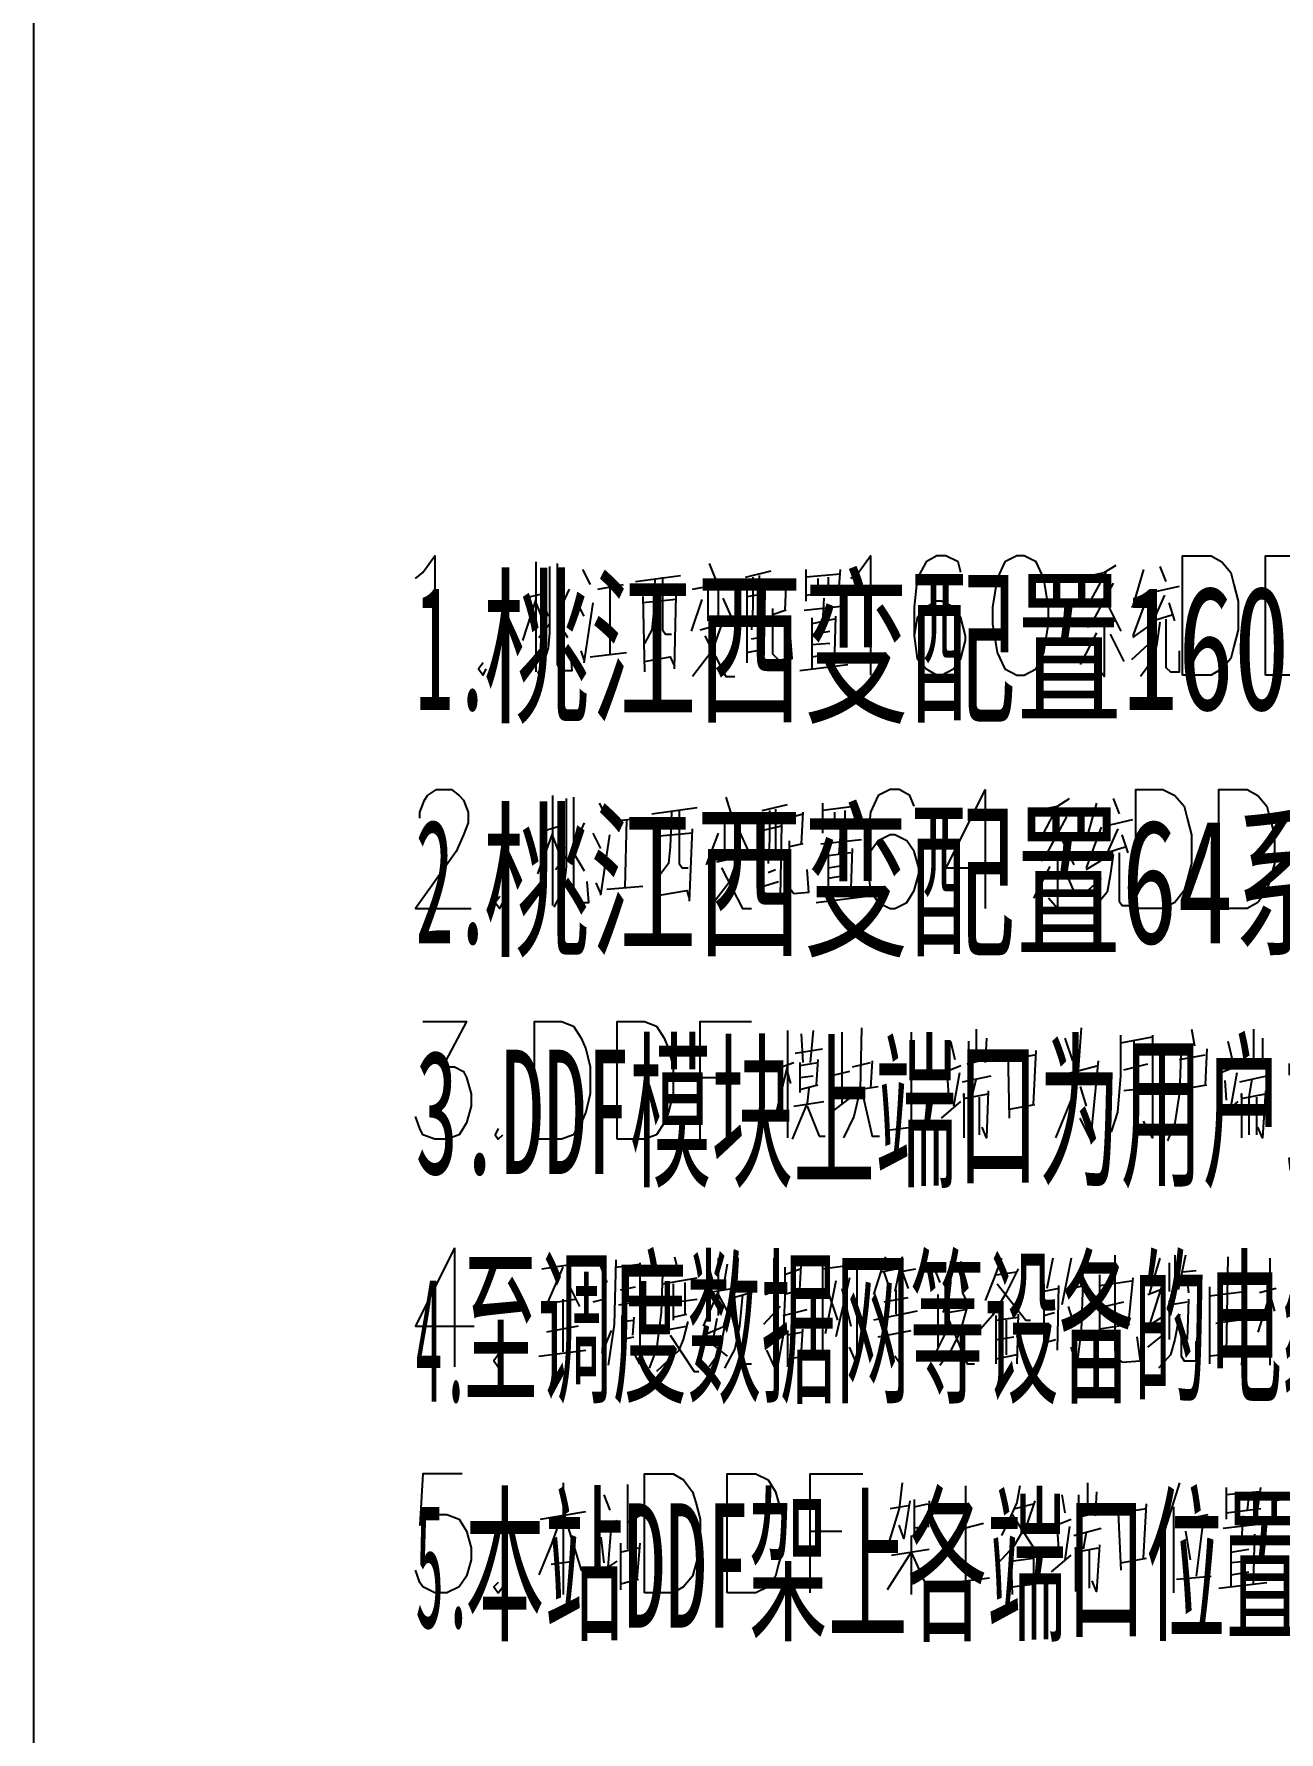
# Model space of a CAD drawing. Header units: metres. Extents: x 17 to 1757, y 17 to 1207.
# Drawn here: x 913.7 to 1032.7, y 179.1 to 341.3 of the extents above; entities that cross this region are included whole.
import ezdxf

# ---------------------------------------------------------------- set-up
doc = ezdxf.new("R2010")
doc.units = ezdxf.units.M
for name, color, linetype in [('LINES', 7, 'Continuous'), ('POLYLINES', 4, 'Continuous'), ('TEXTS', 3, 'Continuous')]:
    doc.layers.add(name, color=color, linetype=linetype)

msp = doc.modelspace()

# ---------------------------------------------------------------- linework, layer by layer
at = {"layer": 'LINES'}
for p, q in [((913.7, 120.02), (913.7, 644.62)), ((961.66, 290.88), (961.66, 280.37)), ((962.95, 290.45), (962.95, 283.97)), ((978.22, 290.74), (978.79, 289.3)), ((1015.94, 289.87), (1017.1, 290.59)), ((1021.27, 290.45), (1021.85, 289.01)), ((966.12, 290.16), (966.84, 288.72)), ((971.16, 289.01), (975.48, 289.58)), ((976.63, 288.29), (980.52, 289.01)), ((981.67, 289.44), (984.12, 290.02)), ((982.97, 289.58), (982.97, 284.98)), ((984.12, 288.72), (985.56, 289.01)), ((985.56, 289.3), (985.42, 286.27)), ((987.43, 290.16), (987.43, 287.14)), ((990.74, 289.73), (987.43, 289.44)), ((988.58, 289.3), (988.58, 288)), ((989.59, 289.44), (989.59, 288)), ((990.6, 288.14), (990.74, 290.16)), ((1013.93, 289.44), (1015.94, 289.87)), ((1016.09, 289.87), (1014.5, 286.99)), ((1016.81, 288.86), (1014.65, 284.83)), ((1019.69, 290.16), (1018.68, 286.7)), ((961.66, 287.28), (960.36, 283.39)), ((960.5, 287.42), (962.38, 287.86)), ((964.82, 288.29), (963.67, 285.84)), ((967.56, 288.29), (970.01, 288.72)), ((968.71, 288.43), (968.71, 282.1)), ((971.88, 287.57), (972.02, 280.37)), ((975.05, 287.28), (971.88, 286.99)), ((974.9, 280.66), (975.05, 287.71)), ((977.5, 287.28), (976.49, 284.26)), ((978.07, 288.43), (978.07, 285.26)), ((979.08, 288.72), (979.08, 285.26)), ((979.51, 287.42), (980.52, 285.12)), ((981.82, 288.14), (981.82, 281.23)), ((981.82, 287.57), (983.54, 287.86)), ((983.54, 288.14), (983.4, 281.09)), ((987.43, 287.71), (990.74, 288.14)), ((989.16, 287.42), (989.02, 285.12)), ((1014.36, 286.99), (1016.09, 287.42)), ((1020.12, 287.71), (1018.68, 283.82)), ((1020.55, 288), (1023.14, 288.58)), ((1021.7, 287.71), (1020.7, 285.41)), ((961.66, 286.99), (962.23, 285.55)), ((962.23, 287.14), (962.81, 285.7)), ((966.26, 285.7), (965.54, 287.14)), ((966.26, 281.23), (967.13, 286.99)), ((985.56, 286.27), (984.26, 285.84)), ((987.29, 286.27), (991.18, 286.7)), ((988.01, 285.55), (988.01, 280.66)), ((990.17, 281.09), (990.31, 285.7)), ((1016.38, 286.56), (1017.53, 284.26)), ((1019.69, 286.99), (1018.54, 286.56)), ((1020.55, 285.26), (1022.42, 285.84)), ((1022.71, 285.26), (1022.14, 286.99)), ((961.94, 283.68), (962.95, 284.98)), ((963.67, 285.26), (964.68, 283.68)), ((977.35, 284.4), (979.37, 284.98)), ((982.97, 284.98), (983.4, 284.98)), ((990.17, 285.41), (988.01, 284.98)), ((988.01, 283.97), (989.74, 284.26)), ((1015.22, 284.11), (1013.64, 281.09)), ((1014.36, 284.69), (1016.95, 285.26)), ((1016.52, 283.97), (1017.82, 281.38)), ((1018.68, 283.68), (1020.12, 284.69)), ((966.26, 281.52), (965.98, 282.38)), ((981.82, 282.24), (983.26, 282.53)), ((982.25, 283.54), (982.97, 283.68)), ((989.74, 283.1), (988.01, 282.96)), ((1020.12, 282.96), (1018.54, 281.52)), ((966.84, 281.81), (970.3, 282.24)), ((986.86, 280.51), (991.46, 281.09)), ((988.01, 281.81), (989.74, 282.1)), ((963.24, 268.56), (963.24, 258.05)), ((964.54, 268.27), (964.54, 261.65)), ((967.7, 267.84), (968.42, 266.4)), ((979.8, 268.42), (980.23, 266.98)), ((983.26, 267.12), (985.7, 267.7)), ((989.02, 267.84), (989.02, 264.96)), ((992.18, 265.82), (992.33, 267.84)), ((1004.57, 269.14), (1004.57, 257.76)), ((1011.48, 267.55), (1012.63, 268.27)), ((1015.22, 267.84), (1014.22, 264.38)), ((1016.81, 268.27), (1017.38, 266.83)), ((969, 266.11), (971.59, 266.4)), ((970.3, 266.26), (970.15, 259.78)), ((972.74, 266.83), (977.06, 267.41)), ((978.22, 265.97), (982.1, 266.83)), ((979.66, 266.26), (979.66, 263.09)), ((980.66, 266.4), (980.66, 263.09)), ((984.55, 267.26), (984.55, 262.66)), ((985.7, 266.4), (987.14, 266.83)), ((987.14, 266.98), (987, 263.95)), ((992.33, 267.55), (989.02, 267.12)), ((990.17, 266.98), (990.17, 265.68)), ((991.18, 267.12), (991.18, 265.68)), ((1009.46, 267.12), (1011.48, 267.55)), ((1011.48, 267.55), (1010.04, 264.82)), ((1012.34, 266.54), (1010.18, 262.51)), ((1016.09, 265.68), (1018.68, 266.26)), ((963.24, 264.96), (961.8, 261.07)), ((962.09, 265.1), (963.96, 265.68)), ((963.24, 264.67), (963.82, 263.23)), ((963.82, 264.96), (964.39, 263.52)), ((966.26, 265.97), (965.26, 263.66)), ((967.85, 263.52), (967.13, 264.96)), ((967.85, 259.06), (968.71, 264.82)), ((973.46, 265.25), (973.46, 258.05)), ((976.63, 264.96), (973.46, 264.67)), ((976.34, 258.48), (976.63, 265.39)), ((979.08, 264.96), (977.93, 261.94)), ((981.1, 265.1), (982.1, 262.94)), ((983.4, 265.82), (983.4, 259.06)), ((983.4, 265.25), (985.13, 265.68)), ((985.13, 265.82), (984.98, 258.91)), ((989.02, 265.54), (992.33, 265.82)), ((990.74, 265.1), (990.6, 262.94)), ((1009.9, 264.67), (1011.48, 265.1)), ((1015.22, 264.67), (1014.07, 264.38)), ((1015.66, 265.54), (1014.22, 261.65)), ((1017.24, 265.39), (1016.23, 263.09)), ((1018.25, 263.09), (1017.67, 264.82)), ((965.26, 263.09), (966.26, 261.36)), ((987.14, 263.95), (985.85, 263.66)), ((988.87, 263.95), (992.76, 264.38)), ((989.59, 263.23), (989.59, 258.48)), ((991.75, 263.09), (989.59, 262.8)), ((991.75, 258.77), (991.9, 263.52)), ((1009.9, 262.37), (1012.49, 263.09)), ((1011.91, 264.38), (1013.06, 261.94)), ((1016.09, 263.09), (1017.96, 263.66)), ((963.53, 261.5), (964.54, 262.8)), ((978.94, 262.22), (980.81, 262.66)), ((983.83, 261.22), (984.55, 261.5)), ((984.55, 262.66), (984.98, 262.66)), ((989.59, 261.65), (991.32, 261.94)), ((1010.76, 261.79), (1009.18, 258.77)), ((1012.06, 261.65), (1013.21, 259.06)), ((1014.22, 261.5), (1015.66, 262.37)), ((967.85, 259.2), (967.42, 260.21)), ((968.42, 259.63), (971.88, 259.92)), ((983.4, 259.92), (984.84, 260.35)), ((991.32, 260.93), (989.59, 260.64)), ((989.59, 259.63), (991.32, 259.78)), ((1015.66, 260.64), (1014.07, 259.2)), ((988.44, 258.34), (993.05, 258.91)), ((985.7, 246.1), (985.7, 235.87)), ((987, 245.81), (987.14, 243.07)), ((988.15, 246.1), (987.86, 243.07)), ((990.89, 245.95), (990.89, 239.18)), ((997.51, 245.95), (997.51, 236.88)), ((1001.26, 245.09), (1001.69, 243.36)), ((1002.98, 245.09), (1002.98, 243.07)), ((1003.7, 246.24), (1003.7, 243.22)), ((1004.71, 245.38), (1004.57, 243.07)), ((1012.2, 245.38), (1012.92, 243.22)), ((1013.5, 242.35), (1013.78, 246.38)), ((1017.53, 244.94), (1020.55, 245.52)), ((1018.82, 236.74), (1018.82, 245.09)), ((1024.3, 246.24), (1024.58, 244.66)), ((1027.75, 245.09), (1028.18, 243.36)), ((1029.34, 245.09), (1029.34, 243.07)), ((1030.2, 246.24), (1030.2, 243.22)), ((1031.06, 245.38), (1031.06, 243.07)), ((986.42, 243.94), (989.02, 244.37)), ((988.58, 243.36), (988.44, 240.91)), ((1002.84, 242.93), (1004.57, 243.36)), ((1006.73, 244.08), (1006.87, 237.74)), ((1006.73, 243.36), (1009.32, 243.79)), ((1006.87, 243.36), (1009.32, 243.79)), ((1009.18, 239.04), (1009.46, 244.22)), ((1023.14, 243.36), (1025.59, 243.79)), ((1025.74, 244.37), (1025.59, 240.91)), ((1029.34, 242.93), (1031.06, 243.36)), ((985.7, 242.78), (984.55, 238.03)), ((984.7, 242.5), (986.28, 243.07)), ((985.7, 242.06), (985.99, 241.06)), ((986.86, 242.78), (988.58, 243.07)), ((986.86, 243.07), (986.86, 240.19)), ((986.86, 241.63), (988.15, 241.78)), ((991.61, 242.21), (989.88, 241.78)), ((991.9, 242.64), (993.62, 243.07)), ((993.77, 243.22), (993.62, 240.62)), ((999.1, 242.35), (997.51, 241.92)), ((1000.54, 242.06), (1002.26, 242.78)), ((1002.12, 242.06), (1001.54, 238.9)), ((1002.41, 241.2), (1005.14, 241.78)), ((1011.62, 241.78), (1015.37, 242.78)), ((1013.5, 242.35), (1012.92, 239.76)), ((1017.82, 242.35), (1020.12, 242.93)), ((1027.03, 242.06), (1028.76, 242.78)), ((1028.62, 242.06), (1028.04, 238.9)), ((1028.9, 241.2), (1031.5, 241.78)), ((977.35, 241.63), (980.38, 241.63)), ((986.86, 240.48), (988.58, 240.91)), ((991.61, 240.34), (994.34, 240.77)), ((1000.97, 241.34), (1001.11, 239.47)), ((1003.7, 241.49), (1003.27, 239.76)), ((1013.64, 240.77), (1014.22, 238.9)), ((1020.12, 240.62), (1017.82, 240.34)), ((1023.14, 240.48), (1025.74, 240.91)), ((1027.46, 241.34), (1027.61, 239.47)), ((1030.06, 241.49), (1029.77, 239.76)), ((986.28, 238.9), (989.16, 239.33)), ((987.58, 238.9), (988.73, 236.02)), ((989.74, 238.18), (991.61, 239.62)), ((1000.39, 237.74), (1002.26, 239.33)), ((1002.55, 239.62), (1004.86, 240.05)), ((1003.27, 239.76), (1003.27, 236.16)), ((1003.99, 239.76), (1003.99, 236.16)), ((1006.87, 238.61), (1009.32, 239.04)), ((1011.34, 235.87), (1012.92, 239.76)), ((1026.89, 237.74), (1028.76, 239.33)), ((1029.05, 239.62), (1031.35, 240.05)), ((1029.77, 239.76), (1029.77, 236.16)), ((1030.49, 239.76), (1030.49, 236.16)), ((995.21, 236.59), (999.82, 237.17)), ((988.73, 236.02), (989.3, 236.02)), ((953.88, 225.36), (953.88, 213.98)), ((962.23, 223.34), (965.98, 223.92)), ((967.7, 223.92), (968.42, 222.05)), ((974.9, 224.5), (975.34, 222.62)), ((979.08, 224.35), (979.08, 218.88)), ((989.02, 224.21), (989.02, 214.85)), ((995.06, 224.5), (993.91, 220.9)), ((996.65, 224.5), (995.93, 221.18)), ((1001.26, 224.06), (1001.26, 221.9)), ((1006.15, 224.35), (1005.43, 222.48)), ((1011.05, 224.35), (1010.47, 221.47)), ((1012.78, 224.35), (1011.91, 219.89)), ((1021.27, 224.35), (1020.26, 221.04)), ((1022.14, 223.92), (1022.14, 221.18)), ((1022.71, 224.64), (1022.71, 220.61)), ((1023.72, 224.64), (1023, 221.33)), ((1027.75, 224.5), (1027.61, 215.28)), ((1031.78, 224.35), (1031.78, 214.13)), ((962.81, 220.18), (964.25, 223.49)), ((969.29, 223.49), (971.59, 223.78)), ((970.44, 223.06), (970.44, 220.18)), ((973.75, 221.9), (977.06, 222.48)), ((978.22, 223.34), (978.65, 221.76)), ((979.94, 223.78), (979.51, 221.33)), ((987, 223.34), (985.42, 222.77)), ((986.86, 221.33), (987, 223.63)), ((989.02, 223.34), (992.33, 223.78)), ((991.61, 222.48), (990.31, 216.86)), ((994.63, 223.06), (996.07, 223.34)), ((995.5, 221.33), (994.92, 223.06)), ((996.36, 223.06), (997.94, 223.34)), ((996.65, 223.06), (997.22, 221.47)), ((999.53, 223.78), (1000.25, 222.05)), ((1001.26, 223.49), (1002.26, 223.78)), ((1005.43, 222.48), (1004.57, 220.32)), ((1005.58, 222.77), (1007.59, 223.06)), ((1015.51, 222.77), (1015.51, 216.58)), ((1018.68, 222.48), (1018.25, 218.02)), ((1023.43, 223.06), (1024.73, 223.2)), ((964.68, 222.05), (965.83, 219.74)), ((968.14, 220.9), (967.99, 215.28)), ((969.72, 221.33), (971.16, 221.62)), ((974.76, 221.9), (974.76, 218.45)), ((975.91, 219.02), (975.91, 222.05)), ((979.08, 221.18), (977.64, 217.87)), ((977.93, 221.04), (980.38, 221.47)), ((979.08, 220.9), (979.94, 219.31)), ((980.52, 220.61), (982.1, 221.04)), ((983.54, 220.9), (985.13, 221.47)), ((987, 221.33), (985.42, 220.9)), ((986.28, 221.18), (986.28, 217.15)), ((990.31, 222.19), (989.3, 217.15)), ((989.45, 221.47), (990.46, 218.45)), ((990.89, 221.47), (991.75, 217.87)), ((996.07, 219.02), (996.07, 221.33)), ((1000.1, 215.86), (1000.1, 220.9)), ((1010.18, 221.9), (1010.18, 215.57)), ((1011.62, 221.47), (1010.18, 221.18)), ((1011.48, 215.57), (1011.62, 221.76)), ((1012.34, 221.33), (1013.93, 221.76)), ((1015.51, 221.76), (1018.54, 222.19)), ((1020.12, 220.9), (1021.27, 221.33)), ((1021.56, 222.05), (1020.26, 218.02)), ((1023.86, 222.19), (1024.01, 221.04)), ((1026.02, 221.62), (1026.02, 214.27)), ((1026.02, 220.75), (1029.34, 221.18)), ((1029.48, 221.33), (1029.05, 214.13)), ((1031.78, 220.9), (1030.63, 217.3)), ((1032.36, 221.47), (1030.78, 221.04)), ((1031.78, 220.9), (1032.22, 219.31)), ((962.66, 220.03), (965.4, 220.46)), ((964.25, 215.42), (964.25, 220.46)), ((967.13, 220.18), (968.14, 220.46)), ((969.58, 219.89), (971.16, 220.18)), ((973.9, 220.03), (977.06, 220.46)), ((984.98, 219.74), (983.4, 218.02)), ((985.27, 218.88), (987.58, 219.46)), ((998.09, 219.31), (993.91, 218.45)), ((994.92, 220.18), (997.22, 220.61)), ((1000.1, 220.46), (998.95, 220.18)), ((1000.97, 219.17), (1002.7, 219.46)), ((1002.84, 219.74), (1002.12, 217.15)), ((1010.18, 218.88), (1011.19, 219.17)), ((1012.49, 219.74), (1013.06, 218.02)), ((1015.94, 219.74), (1017.82, 220.18)), ((1022.14, 220.32), (1022.14, 216.58)), ((1022.14, 219.89), (1023.86, 220.18)), ((1024.01, 220.46), (1023.86, 216.58)), ((965.69, 217.87), (962.66, 217.3)), ((967.99, 215.28), (968.86, 217.44)), ((969.86, 218.88), (969.86, 216)), ((969.86, 218.3), (971.02, 218.45)), ((971.02, 218.74), (970.87, 217.01)), ((974.47, 217.58), (976.06, 217.87)), ((974.76, 218.74), (976.06, 219.02)), ((977.93, 217.15), (979.66, 217.87)), ((985.7, 217.44), (985.7, 213.98)), ((987, 214.99), (987.14, 217.58)), ((994.34, 216.86), (997.51, 217.44)), ((996.65, 218.74), (996.65, 213.98)), ((1005.58, 218.88), (1005.58, 214.27)), ((1005.58, 218.45), (1007.74, 218.74)), ((1006.58, 218.45), (1006.58, 215.14)), ((1007.74, 219.02), (1007.59, 214.27)), ((1018.39, 218.02), (1015.51, 217.58)), ((1020.12, 217.87), (1021.7, 218.88)), ((1026.6, 218.16), (1028.62, 218.45)), ((969.86, 216.58), (971.02, 216.86)), ((987.14, 217.3), (985.7, 217.01)), ((995.21, 216.86), (995.5, 215.28)), ((1000.82, 217.3), (999.67, 214.99)), ((1005.72, 216.58), (1007.3, 216.86)), ((1010.18, 216.29), (1011.34, 216.58)), ((1013.35, 214.13), (1012.78, 215.86)), ((1020.12, 215.86), (1021.7, 217.15)), ((961.94, 214.99), (966.41, 215.57)), ((975.34, 215.57), (973.18, 213.55)), ((985.7, 214.7), (987.14, 214.99)), ((1007.59, 215.14), (1005.58, 214.7)), ((1029.05, 215.28), (1026.02, 214.99)), ((964.25, 202.9), (964.25, 192.24)), ((996.65, 202.9), (996.36, 200.45)), ((1014.36, 202.9), (1014.36, 199.87)), ((1023.14, 202.9), (1021.42, 197.42)), ((968.14, 201.74), (968.71, 200.3)), ((970.44, 196.56), (970.44, 202.75)), ((997.8, 201.31), (997.8, 197.86)), ((1002.7, 202.61), (1002.7, 193.54)), ((1011.91, 201.74), (1012.2, 200.02)), ((1013.5, 201.74), (1013.5, 199.73)), ((1015.22, 202.03), (1015.08, 199.73)), ((1024.3, 202.46), (1024.73, 200.59)), ((1027.61, 202.46), (1027.61, 199.44)), ((1030.78, 202.03), (1027.61, 201.74)), ((1028.76, 201.6), (1028.76, 200.3)), ((1029.77, 201.74), (1029.62, 200.3)), ((1030.63, 200.45), (1030.92, 202.46)), ((1032.22, 201.17), (1036.82, 202.18)), ((962.09, 199.44), (966.41, 200.16)), ((970.44, 199.15), (971.74, 199.87)), ((995.5, 200.45), (997.22, 200.74)), ((997.8, 200.59), (999.1, 200.88)), ((999.24, 201.17), (999.1, 198.72)), ((1007.45, 200.45), (1009.18, 200.88)), ((1013.35, 199.58), (1015.08, 200.02)), ((1017.24, 200.74), (1017.53, 194.54)), ((1017.24, 200.02), (1019.98, 200.45)), ((1017.38, 200.02), (1019.98, 200.45)), ((1019.69, 195.7), (1019.98, 200.88)), ((1022.57, 200.59), (1022.57, 192.38)), ((1023.14, 199.3), (1025.88, 199.87)), ((1027.61, 200.02), (1030.92, 200.45)), ((1029.19, 199.73), (1029.05, 197.42)), ((967.27, 198.58), (969.43, 199.3)), ((968.57, 194.83), (968.86, 198.86)), ((987.86, 198.29), (990.89, 198.29)), ((999.24, 198.72), (997.8, 198.58)), ((1004.42, 199.01), (1002.7, 198.58)), ((1011.05, 198.72), (1012.78, 199.44)), ((1011.48, 198), (1011.62, 196.13)), ((1012.63, 198.72), (1012.2, 195.55)), ((1013.06, 197.86), (1015.66, 198.58)), ((1014.22, 198.14), (1013.93, 196.56)), ((1023.72, 198.29), (1024.15, 195.55)), ((1025.3, 198.58), (1024.73, 193.97)), ((1027.32, 198.58), (1031.21, 199.01)), ((1030.2, 193.25), (1030.34, 198)), ((967.85, 197.71), (968.14, 195.26)), ((969.72, 197.14), (969.72, 192.67)), ((969.72, 196.27), (971.45, 196.7)), ((971.59, 197.14), (971.3, 193.68)), ((995.64, 195.98), (999.24, 196.56)), ((997.51, 197.86), (997.51, 192.24)), ((1013.21, 196.27), (1015.37, 196.7)), ((1013.78, 196.42), (1013.78, 192.82)), ((1014.5, 196.56), (1014.5, 192.82)), ((1028.04, 197.86), (1028.04, 192.96)), ((1030.34, 197.71), (1028.04, 197.28)), ((1028.04, 196.27), (1029.77, 196.56)), ((963.1, 195.12), (965.26, 195.41)), ((967.27, 193.97), (969.43, 195.41)), ((997.51, 196.27), (995.21, 192.67)), ((1007.02, 195.98), (1007.16, 192.24)), ((1007.02, 195.41), (1009.18, 195.7)), ((1009.18, 195.98), (1009.18, 193.25)), ((1010.9, 194.4), (1012.78, 195.98)), ((1017.53, 195.26), (1019.98, 195.7)), ((1029.77, 195.41), (1028.04, 195.26)), ((969.72, 193.25), (971.45, 193.68)), ((1000.39, 193.25), (1005, 193.82)), ((1007.16, 192.96), (1009.32, 193.25)), ((1022.86, 193.68), (1026.17, 193.97)), ((1026.89, 192.82), (1031.5, 193.39)), ((1028.04, 194.11), (1029.77, 194.4))]:
    msp.add_line(p, q, dxfattribs=at)
at = {"layer": 'POLYLINES'}
for points in [[(950.14, 289.3), (950.86, 289.87), (952.01, 291.46), (952.01, 280.08)], [(963.67, 290.74), (963.67, 281.09), (963.96, 280.51), (965.11, 280.51), (964.97, 282.67)], [(991.75, 289.3), (992.47, 289.87), (993.62, 291.46), (993.62, 280.08)], [(1002.26, 289.87), (1001.98, 290.88), (1000.82, 291.46), (999.96, 291.46), (998.95, 290.88), (998.09, 289.3), (997.8, 286.56), (997.8, 283.82), (998.09, 281.66), (998.95, 280.66), (999.96, 280.08), (1000.39, 280.08), (1001.54, 280.66), (1002.26, 281.66), (1002.7, 283.39), (1002.7, 283.82), (1002.26, 285.55), (1001.54, 286.56), (1000.39, 287.14), (999.96, 287.14), (998.95, 286.56), (998.09, 285.55), (997.8, 283.82)], [(1007.59, 291.46), (1006.44, 290.88), (1005.72, 289.3), (1005.29, 286.56), (1005.29, 284.98), (1005.72, 282.24), (1006.44, 280.66), (1007.59, 280.08), (1008.31, 280.08), (1009.46, 280.66), (1010.18, 282.24), (1010.62, 284.98), (1010.62, 286.56), (1010.18, 289.3), (1009.46, 290.88), (1008.31, 291.46), (1007.59, 291.46)], [(1023.43, 280.08), (1023.43, 291.46), (1026.17, 291.46), (1027.18, 290.88), (1028.04, 289.87), (1028.33, 288.72), (1028.76, 287.14), (1028.76, 284.4), (1028.33, 282.82), (1028.04, 281.66), (1027.18, 280.66), (1026.17, 280.08), (1023.43, 280.08)], [(1031.35, 280.08), (1031.35, 291.46), (1034.09, 291.46), (1035.24, 290.88), (1035.96, 289.87), (1036.25, 288.72), (1036.68, 287.14), (1036.68, 284.4), (1036.25, 282.82), (1035.96, 281.66), (1035.24, 280.66), (1034.09, 280.08), (1031.35, 280.08)], [(973.03, 289.3), (972.89, 285.98), (972.74, 284.4), (972.02, 283.1)], [(973.75, 289.44), (973.75, 284.4), (974.04, 283.97), (974.62, 283.97)], [(982.39, 289.44), (982.39, 286.56), (982.25, 284.4)], [(984.26, 286.42), (984.26, 282.1), (984.84, 281.52)], [(962.95, 284.11), (962.81, 282.67), (962.38, 281.23), (961.8, 280.22)], [(979.51, 285.26), (978.5, 282.38), (976.63, 279.94)], [(1015.94, 284.98), (1015.94, 279.94), (1015.08, 281.09)], [(1021.27, 285.12), (1020.98, 283.1), (1020.7, 281.66), (1019.4, 279.94)], [(1021.85, 285.41), (1021.85, 280.8), (1022.28, 280.37), (1023.14, 280.37), (1023.14, 282.38)], [(977.78, 283.82), (979.8, 279.94), (980.66, 279.94)], [(984.84, 281.52), (986.14, 281.66), (985.99, 283.68)], [(956.62, 281.23), (956.18, 280.66), (956.62, 280.08), (956.9, 280.66)], [(972.02, 281.38), (974.47, 281.81), (974.9, 280.94)], [(950.57, 266.4), (950.57, 266.98), (951, 268.13), (951.29, 268.56), (952.15, 269.14), (953.59, 269.14), (954.31, 268.56), (954.74, 268.13), (955.18, 266.98), (955.18, 265.97), (954.74, 264.82), (954.02, 263.23), (950.14, 257.76), (955.46, 257.76)], [(965.26, 268.42), (965.26, 258.77), (965.54, 258.34), (966.7, 258.34), (966.55, 260.35)], [(997.8, 267.55), (997.37, 268.56), (996.36, 269.14), (995.5, 269.14), (994.34, 268.56), (993.62, 266.98), (993.34, 264.24), (993.34, 261.65), (993.62, 259.49), (994.34, 258.34), (995.5, 257.76), (995.93, 257.76), (997.08, 258.34), (997.8, 259.49), (998.23, 261.07), (998.23, 261.65), (997.8, 263.23), (997.08, 264.24), (995.93, 264.82), (995.5, 264.82), (994.34, 264.24), (993.62, 263.23), (993.34, 261.65)], [(1004.57, 269.14), (1000.82, 261.65), (1006.44, 261.65)], [(1018.97, 257.76), (1018.97, 269.14), (1021.56, 269.14), (1022.71, 268.56), (1023.58, 267.55), (1023.86, 266.4), (1024.3, 264.82), (1024.3, 262.08), (1023.86, 260.5), (1023.58, 259.49), (1022.71, 258.34), (1021.56, 257.76), (1018.97, 257.76)], [(1026.89, 257.76), (1026.89, 269.14), (1029.62, 269.14), (1030.63, 268.56), (1031.5, 267.55), (1031.78, 266.4), (1032.22, 264.82), (1032.22, 262.08), (1031.78, 260.5), (1031.5, 259.49), (1030.63, 258.34), (1029.62, 257.76), (1026.89, 257.76)], [(974.62, 266.98), (974.47, 263.66), (974.33, 262.08), (973.46, 260.93)], [(975.34, 267.12), (975.34, 262.08), (975.62, 261.65), (976.2, 261.65)], [(983.98, 267.12), (983.98, 264.38), (983.83, 262.08)], [(981.1, 263.09), (980.09, 260.21), (978.22, 257.76)], [(985.85, 264.24), (985.85, 259.78), (986.28, 259.2)], [(1016.81, 262.94), (1016.52, 260.93), (1016.23, 259.34), (1014.94, 257.76)], [(1017.38, 263.09), (1017.38, 258.48), (1017.67, 258.05), (1018.68, 258.05), (1018.68, 260.21)], [(964.54, 261.79), (964.39, 260.35), (963.96, 259.06), (963.38, 257.9)], [(979.37, 261.65), (981.38, 257.76), (982.25, 257.76)], [(986.28, 259.2), (987.72, 259.34), (987.58, 261.5)], [(1011.48, 262.8), (1011.48, 257.76), (1010.62, 258.77)], [(958.2, 258.91), (957.77, 258.34), (958.2, 257.76), (958.49, 258.34)], [(973.46, 259.06), (976.06, 259.49), (976.34, 258.62)], [(950.86, 246.96), (955.03, 246.96), (952.73, 242.64), (953.88, 242.64), (954.74, 242.21), (955.03, 241.63), (955.46, 240.05), (955.46, 238.9), (955.03, 237.31), (954.31, 236.16), (953.16, 235.73), (952.01, 235.73), (950.86, 236.16), (950.57, 236.74), (950.14, 237.89)], [(961.51, 235.73), (961.51, 246.96), (964.1, 246.96), (965.26, 246.53), (965.98, 245.38), (966.41, 244.37), (966.84, 242.64), (966.84, 240.05), (966.41, 238.32), (965.98, 237.31), (965.26, 236.16), (964.1, 235.73), (961.51, 235.73)], [(969.43, 235.73), (969.43, 246.96), (972.02, 246.96), (973.18, 246.53), (973.9, 245.38), (974.33, 244.37), (974.76, 242.64), (974.76, 240.05), (974.33, 238.32), (973.9, 237.31), (973.18, 236.16), (972.02, 235.73), (969.43, 235.73)], [(977.35, 235.73), (977.35, 246.96), (982.25, 246.96)], [(992.76, 246.38), (992.62, 240.48), (992.04, 237.89), (991.03, 235.87)], [(1016.66, 236.45), (1017.24, 238.32), (1017.53, 241.78), (1017.53, 245.66)], [(1020.55, 245.66), (1020.55, 235.87), (1019.69, 237.46)], [(1023.29, 244.66), (1023.14, 240.19), (1022.71, 237.31), (1021.99, 235.58)], [(1015.37, 243.22), (1014.65, 235.73), (1013.64, 237.74)], [(987.72, 240.62), (987.58, 239.18), (986.14, 235.73)], [(992.76, 240.48), (993.77, 236.02), (994.49, 236.02)], [(1004.86, 240.34), (1004.71, 235.87), (1004.28, 236.88)], [(1031.35, 240.34), (1031.06, 235.87), (1030.63, 236.88)], [(1002.55, 239.76), (1002.55, 240.05), (1002.55, 235.87)], [(1029.05, 239.76), (1029.05, 240.05), (1029.05, 235.87)], [(958.06, 236.74), (957.77, 236.16), (958.06, 235.73), (958.49, 236.16)], [(953.88, 225.36), (950.14, 217.87), (955.75, 217.87)], [(969.29, 224.21), (969.14, 218.02), (968.57, 214.13)], [(971.59, 223.92), (971.59, 214.27), (970.87, 215.57)], [(980.95, 224.35), (980.81, 222.05), (980.52, 220.61), (979.94, 218.45)], [(983.69, 215.57), (984.41, 213.98), (984.41, 224.35)], [(992.33, 224.35), (992.33, 214.27), (991.61, 215.86)], [(1002.26, 224.06), (1002.26, 222.48), (1002.41, 221.04), (1002.7, 220.46), (1003.42, 220.46)], [(1016.95, 224.64), (1016.95, 215.57), (1017.1, 215.14), (1017.24, 214.7), (1017.67, 214.42), (1019.4, 214.56), (1019.11, 216.86)], [(973.75, 222.91), (973.61, 219.17), (973.18, 215.71), (972.46, 213.84)], [(985.42, 223.49), (985.42, 220.61), (985.27, 217.01), (984.7, 213.84)], [(1007.74, 223.34), (1006.58, 221.04), (1005.29, 218.88), (1004.14, 217.58)], [(981.38, 220.9), (981.1, 217.87), (980.66, 215.71), (979.66, 213.84)], [(1001.26, 222.05), (1001.11, 220.61), (1000.54, 219.17)], [(1005.72, 221.9), (1008.46, 218.45), (1008.89, 218.45)], [(1013.35, 214.13), (1013.78, 217.44), (1013.93, 222.05)], [(980.23, 219.31), (981.53, 214.27), (982.25, 214.27)], [(975.34, 215.57), (975.77, 216.58), (976.2, 218.3)], [(979.8, 218.45), (979.37, 216.43), (978.94, 214.99), (978.22, 213.98)], [(978.94, 218.59), (978.5, 216.14), (979.94, 214.99)], [(1001.11, 218.45), (1002.84, 214.27), (1003.56, 214.27)], [(1023.14, 219.02), (1022.71, 216.58), (1022.28, 215.14), (1021.13, 213.84)], [(974.47, 217.01), (976.78, 213.55), (977.21, 213.55)], [(1000.25, 214.13), (1001.4, 215.71), (1002.12, 217.15)], [(1023.29, 217.15), (1023.29, 214.99), (1023.58, 214.56), (1024.73, 214.56), (1024.73, 216.43)], [(958.06, 215.14), (957.62, 214.56), (958.06, 213.98), (958.49, 214.56)], [(996.65, 214.13), (996.65, 213.98), (995.93, 214.99)], [(954.6, 203.76), (950.86, 203.76), (950.57, 198.86), (950.86, 199.44), (952.01, 199.87), (953.16, 199.87), (954.31, 199.44), (955.03, 198.29), (955.46, 196.7), (955.46, 195.55), (955.03, 193.97), (954.31, 192.96), (953.16, 192.38), (952.01, 192.38), (950.86, 192.96), (950.57, 193.39), (950.14, 194.54)], [(972.02, 192.38), (972.02, 203.76), (974.76, 203.76), (975.77, 203.18), (976.63, 202.03), (976.92, 201.02), (977.35, 199.44), (977.35, 196.7), (976.92, 195.12), (976.63, 193.97), (975.77, 192.96), (974.76, 192.38), (972.02, 192.38)], [(979.94, 192.38), (979.94, 203.76), (982.68, 203.76), (983.83, 203.18), (984.55, 202.03), (984.84, 201.02), (985.27, 199.44), (985.27, 196.7), (984.84, 195.12), (984.55, 193.97), (983.83, 192.96), (982.68, 192.38), (979.94, 192.38)], [(987.86, 192.38), (987.86, 203.76), (992.9, 203.76)], [(1007.88, 202.61), (1007.59, 201.02), (1007.02, 199.73), (1006.15, 197.86)], [(964.1, 199.73), (963.1, 196.99), (961.94, 194.11)], [(964.39, 199.73), (965.98, 194.54), (966.55, 194.54)], [(996.36, 200.45), (995.78, 198.58), (995.21, 196.7)], [(997.37, 201.17), (996.79, 197.57), (996.36, 198.86)], [(1009.32, 201.17), (1008.6, 199.01), (1007.3, 196.85), (1005.72, 195.12)], [(1007.16, 199.87), (1009.75, 195.84), (1010.47, 195.98)], [(1013.21, 196.56), (1013.21, 196.7), (1013.21, 192.53)], [(1015.51, 196.99), (1015.22, 192.53), (1014.79, 193.54)], [(997.51, 196.27), (998.95, 193.1), (999.67, 193.1)], [(958.06, 193.39), (957.62, 192.96), (958.06, 192.38), (958.49, 192.96)]]:
    msp.add_lwpolyline(points, dxfattribs=at)

# ---------------------------------------------------------------- texts
at = {"layer": 'TEXTS'}
for s, width, p in [('桃江西变配置160系统DDF数字配线架1台，前80系统供省网华为E9624XSDH使用，后80系统供省网中兴S385SDH使用。', 0.658959, (956.62, 276.75)), ('1.', 0.449769, (950.14, 276.75)), ('桃江西变配置64系统DDF数字配线架1台，供益阳地区网贝尔1660CSS-16SDH使用。', 0.658257, (956.62, 254.43)), ('2.', 0.452248, (950.14, 254.43)), ('3.DDF模块上端口为用户端口，下端口为传输设备端口。', 0.506357, (950.14, 232.4)), ('至调度数据网等设备的电缆由相关专业开列和敷设，其设备安装位置见相关专业图纸。', 0.460411, (954.74, 211.75)), ('4.', 0.319985, (950.14, 210.66)), ('本站DDF架上各端口位置可根据调度部门工作通知单进行适当调整，剩余2M用户端口的安排请施工单位和运行单位协商确定。', 0.491335, (954.89, 189.06)), ('5.', 0.338667, (950.14, 189.06))]:
    msp.add_text(s, height=11.88, dxfattribs=dict(at, width=width)).set_placement(p)

doc.saveas('drawing.dxf')
